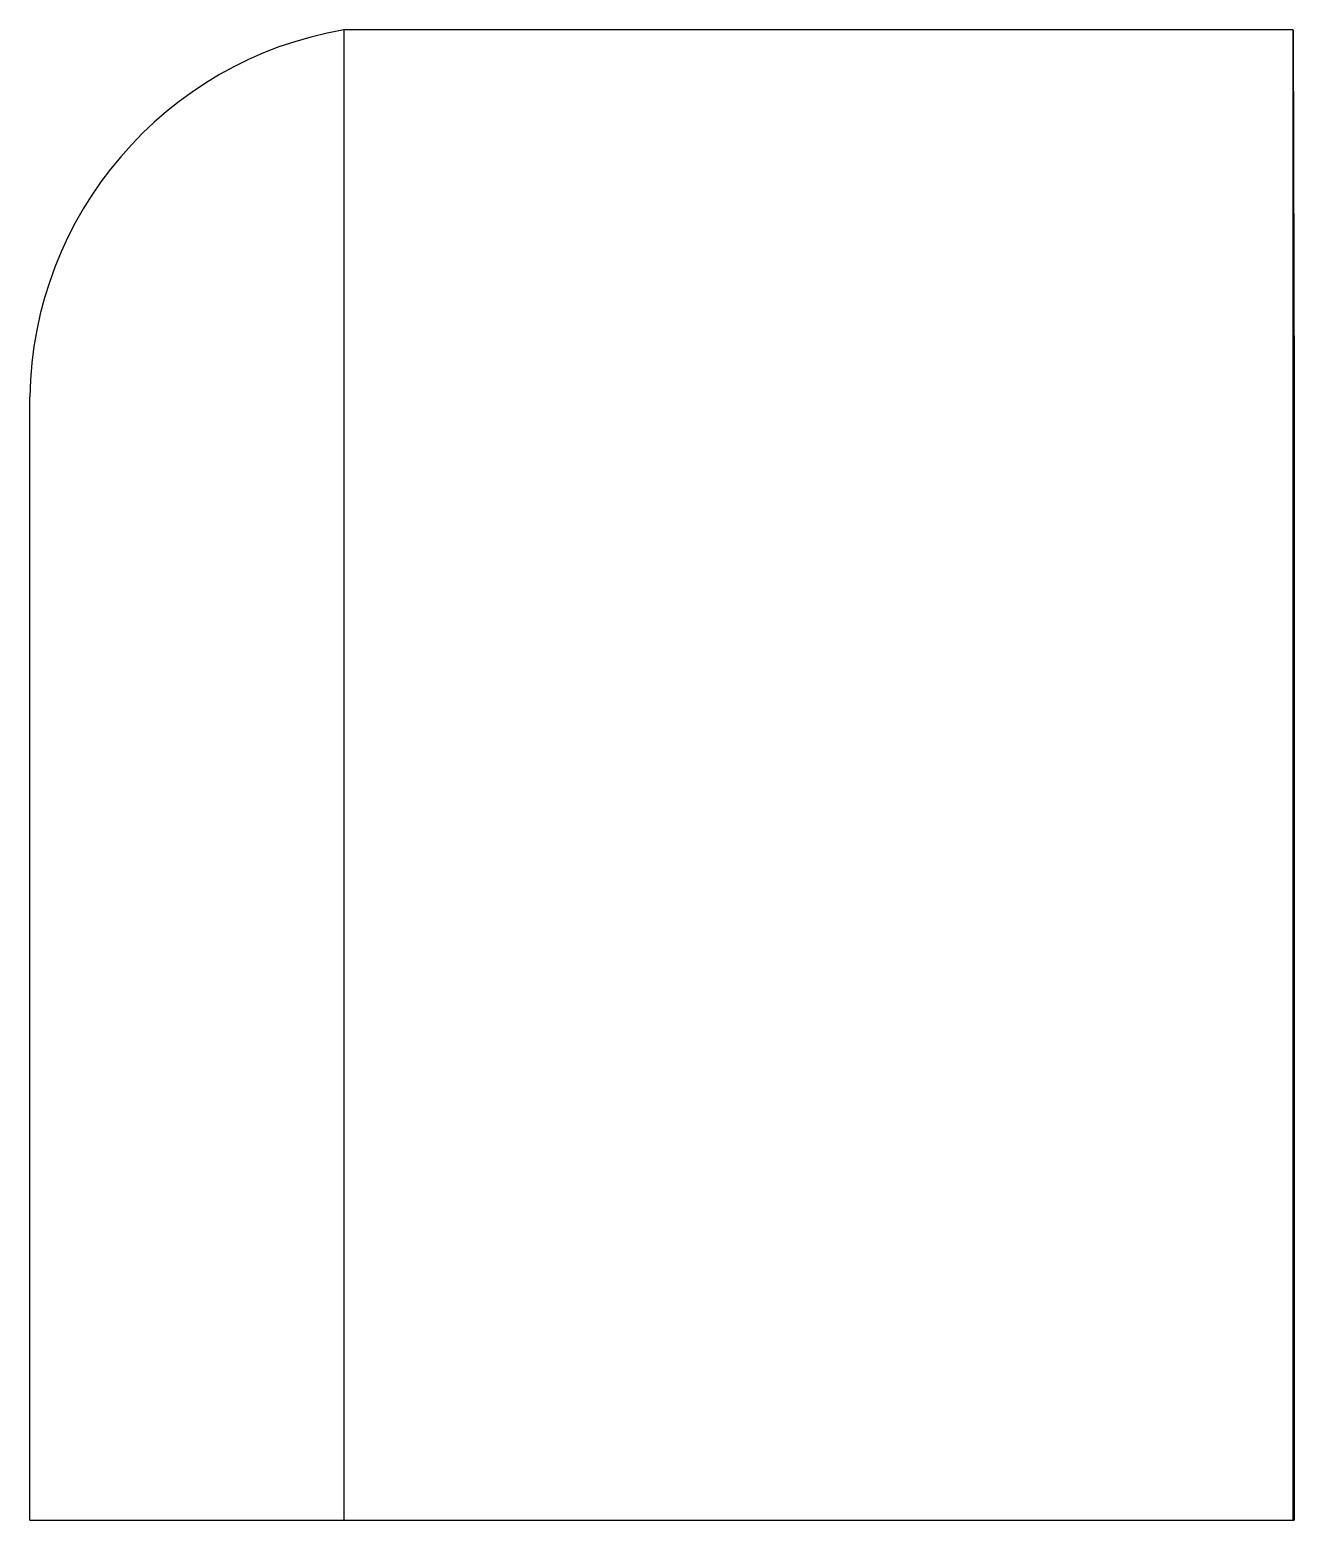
# Model space of a CAD drawing. Extents: x 257 to 467, y 148 to 350.
# Drawn here: x 424.702 to 428.078, y 229.477 to 233.457 of the extents above; entities that cross this region are included whole.
import ezdxf

# ---------------------------------------------------------------- set-up
doc = ezdxf.new("R2010")
doc.units = 0
doc.layers.get('0').update_dxf_attribs({"linetype": 'CONTINUOUS'})

msp = doc.modelspace()

# ---------------------------------------------------------------- linework, layer by layer
at = {"color": 7, "linetype": 'CONTINUOUS'}
for p, q in [((425.5402, 233.457), (425.5402, 229.4772)), ((428.074, 233.457), (425.5402, 233.457)), ((428.074, 233.457), (428.074, 229.4772)), ((428.0749, 233.457), (428.0778, 232.4772)), ((424.7017, 229.4772), (424.7017, 232.4772)), ((428.0775, 232.4772), (428.0775, 229.4772)), ((424.7017, 229.4772), (428.0775, 229.4772))]:
    msp.add_line(p, q, dxfattribs=at)
msp.add_arc((425.7125, 232.4608), 1.011, 99.8146, 179.0704, dxfattribs=at)

doc.saveas('drawing.dxf')
